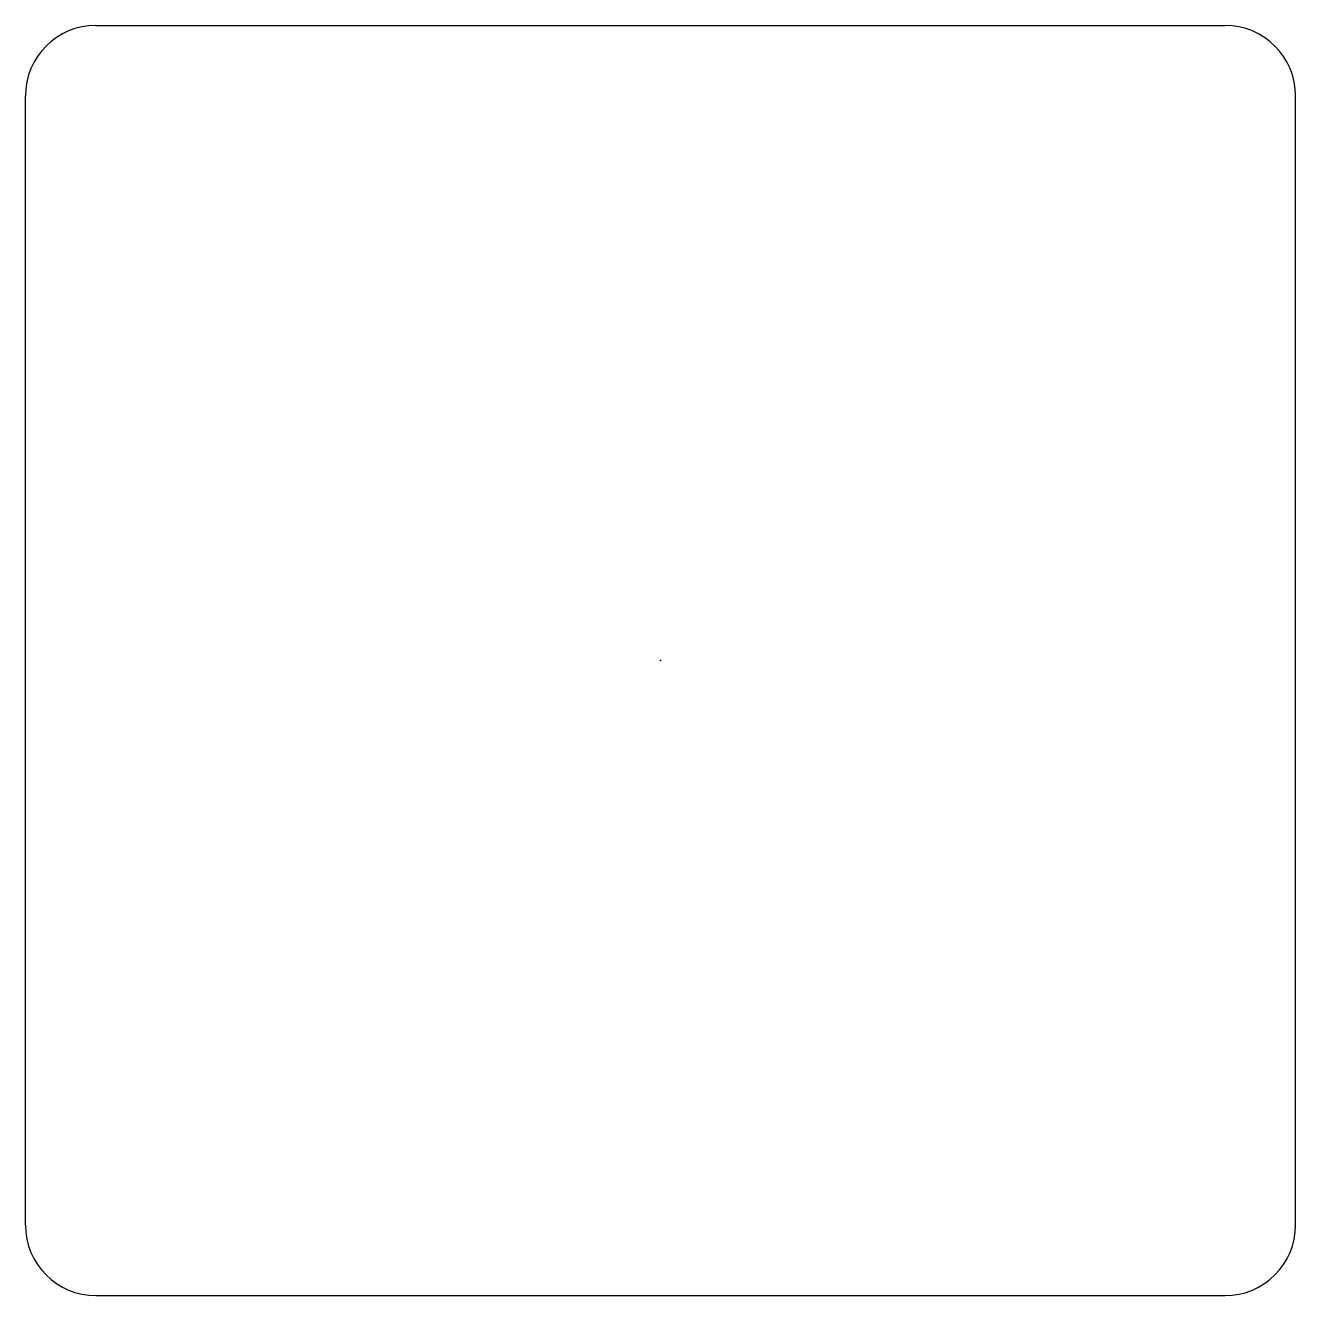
# Model space of a CAD drawing. Header units: millimetres. Extents: x -22.5 to 22.5, y -22.5 to 22.5.
import ezdxf

# ---------------------------------------------------------------- set-up
doc = ezdxf.new("R2010")
doc.units = ezdxf.units.MM
doc.header["$PDSIZE"] = -1

msp = doc.modelspace()

# ---------------------------------------------------------------- linework, layer by layer
at = {"color": 7, "linetype": 'Continuous'}
for p, q in [((-20, 22.5), (20, 22.5)), ((-22.5, -20), (-22.5, 20)), ((22.5, -20), (22.5, 20)), ((-20, -22.5), (20, -22.5))]:
    msp.add_line(p, q, dxfattribs=at)
for centre, start, end in [((-20, 20), 90, 180), ((20, 20), 0, 90), ((-20, -20), 180, 270), ((20, -20), 270, 0)]:
    msp.add_arc(centre, 2.5, start, end, dxfattribs=at)
msp.add_point((0, 0), dxfattribs=at)

doc.saveas('drawing.dxf')
